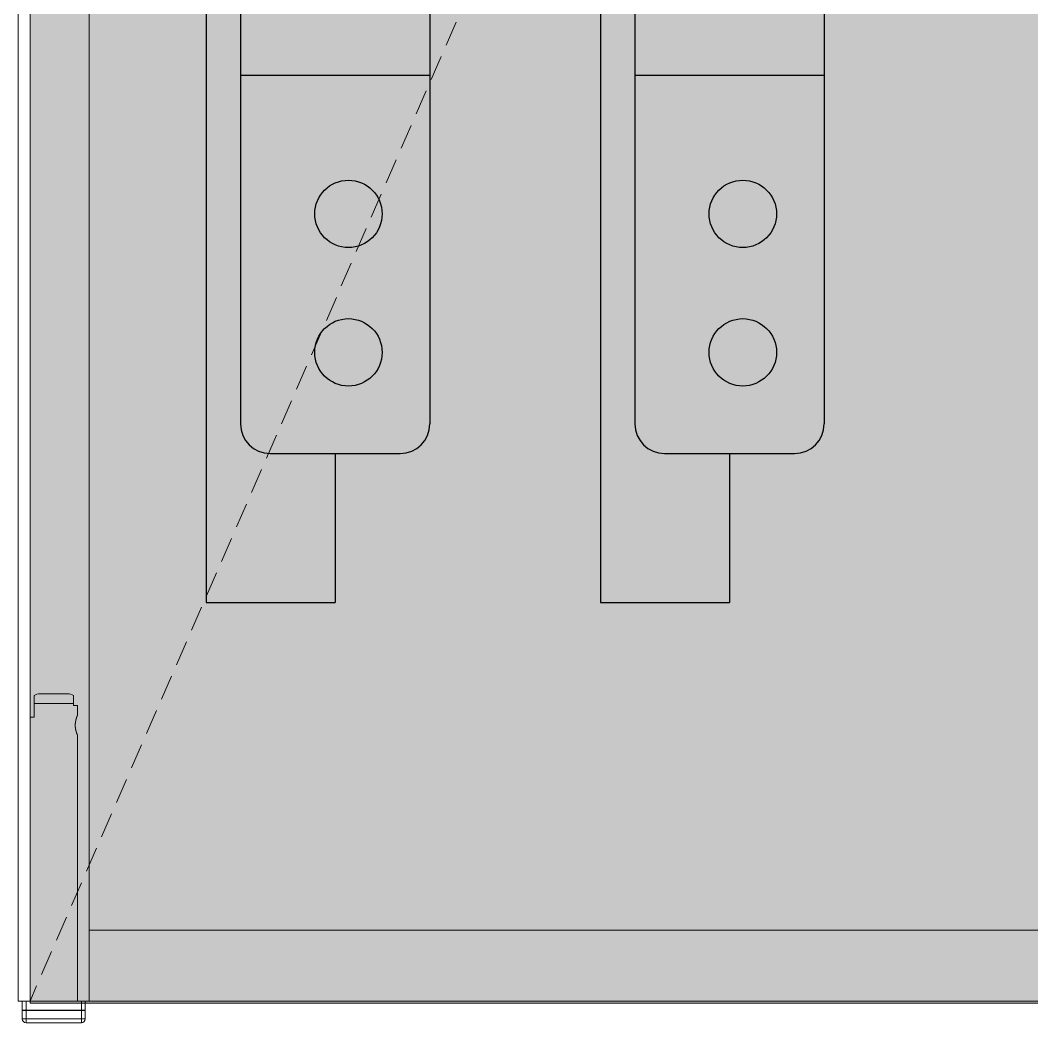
# Model space of a CAD drawing. Header units: millimetres. Extents: x 126 to 12547, y 1644 to 26714.
# Drawn here: x 10145.4 to 10401.9, y 3259.5 to 3513.9 of the extents above; entities that cross this region are included whole.
import ezdxf

# ---------------------------------------------------------------- set-up
doc = ezdxf.new("R2010")
doc.units = ezdxf.units.MM
doc.linetypes.add('NASCOSTA', pattern=[9.525, 6.35, -3.175])
for name, color, linetype, lineweight in [('F_FERRAMENTA', 253, 'Continuous', 5), ('F_MULTI laminato OPACO', 1, 'Continuous', 5), ('F_MULTI laminato OPACO_retino', 1, 'Continuous', 5), ('F_MULTI tessuto', 151, 'Continuous', 5), ('F_Proiezioni', 253, 'NASCOSTA', 9), ('F_Retini', 252, 'Continuous', 5)]:
    doc.layers.add(name, color=color, linetype=linetype, lineweight=lineweight)
doc.layers.add('VESTIARIO - clothing', color=185, linetype='Continuous')

# ---------------------------------------------------------------- blocks, each defined once
blk = doc.blocks.new('ARMADIO_camera master_prospetto_fronte_aperto')
at = {"layer": 'F_FERRAMENTA'}
for p, q in [((60987.93, 11143.13), (60987.93, 11148.63)), ((60989.43, 11149.13), (60996.43, 11149.13)), ((60997.93, 11146.13), (60997.93, 11148.63)), ((60987.93, 11146.63), (60997.93, 11146.63)), ((60997.93, 11146.13), (60998.93, 11146.13)), ((60998.93, 11143.63), (60998.93, 11146.13)), ((60986.93, 11143.13), (60987.93, 11143.13)), ((60986.93, 11071.13), (60986.93, 11143.13)), ((60998.52, 11142.36), (60998.53, 11142.38)), ((60998.52, 11142.35), (60998.52, 11142.36)), ((60998.53, 11142.42), (60998.54, 11142.43)), ((60998.53, 11142.4), (60998.53, 11142.42)), ((60998.53, 11142.39), (60998.53, 11142.4)), ((60998.53, 11142.38), (60998.53, 11142.39)), ((60998.54, 11142.45), (60998.55, 11142.47)), ((60998.54, 11142.44), (60998.54, 11142.45)), ((60998.54, 11142.43), (60998.54, 11142.44)), ((60998.55, 11142.49), (60998.56, 11142.51)), ((60998.55, 11142.48), (60998.55, 11142.49)), ((60998.55, 11142.47), (60998.55, 11142.48)), ((60998.56, 11142.53), (60998.57, 11142.54)), ((60998.56, 11142.52), (60998.56, 11142.53)), ((60998.56, 11142.51), (60998.56, 11142.52)), ((60998.57, 11142.58), (60998.58, 11142.59)), ((60998.57, 11142.57), (60998.57, 11142.58)), ((60998.57, 11142.56), (60998.57, 11142.57)), ((60998.57, 11142.54), (60998.57, 11142.56)), ((60998.58, 11142.62), (60998.59, 11142.63)), ((60998.58, 11142.61), (60998.58, 11142.62)), ((60998.58, 11142.59), (60998.58, 11142.61)), ((60998.59, 11142.65), (60998.6, 11142.67)), ((60998.59, 11142.64), (60998.59, 11142.65)), ((60998.59, 11142.63), (60998.59, 11142.64)), ((60998.6, 11142.69), (60998.61, 11142.7)), ((60998.6, 11142.68), (60998.6, 11142.69)), ((60998.6, 11142.67), (60998.6, 11142.68)), ((60998.61, 11142.72), (60998.62, 11142.74)), ((60998.61, 11142.71), (60998.61, 11142.72)), ((60998.61, 11142.7), (60998.61, 11142.71)), ((60998.62, 11142.76), (60998.63, 11142.77)), ((60998.62, 11142.75), (60998.62, 11142.76)), ((60998.62, 11142.74), (60998.62, 11142.75)), ((60998.63, 11142.79), (60998.64, 11142.8)), ((60998.63, 11142.78), (60998.63, 11142.79)), ((60998.63, 11142.77), (60998.63, 11142.78)), ((60998.64, 11142.82), (60998.65, 11142.84)), ((60998.64, 11142.81), (60998.64, 11142.82)), ((60998.64, 11142.8), (60998.64, 11142.81)), ((60998.65, 11142.86), (60998.66, 11142.87)), ((60998.65, 11142.85), (60998.65, 11142.86)), ((60998.65, 11142.84), (60998.65, 11142.85)), ((60998.66, 11142.9), (60998.67, 11142.91)), ((60998.66, 11142.89), (60998.66, 11142.9)), ((60998.66, 11142.88), (60998.66, 11142.89)), ((60998.66, 11142.87), (60998.66, 11142.88)), ((60998.67, 11142.93), (60998.68, 11142.94)), ((60998.67, 11142.92), (60998.67, 11142.93)), ((60998.67, 11142.91), (60998.67, 11142.92)), ((60998.68, 11142.96), (60998.69, 11142.97)), ((60998.68, 11142.95), (60998.68, 11142.96)), ((60998.68, 11142.94), (60998.68, 11142.95)), ((60998.69, 11142.99), (60998.7, 11143)), ((60998.69, 11142.98), (60998.69, 11142.99)), ((60998.69, 11142.97), (60998.69, 11142.98)), ((60998.7, 11143.02), (60998.71, 11143.03)), ((60998.7, 11143.01), (60998.7, 11143.02)), ((60998.7, 11143), (60998.7, 11143.01)), ((60998.71, 11143.05), (60998.72, 11143.06)), ((60998.71, 11143.04), (60998.71, 11143.05)), ((60998.71, 11143.03), (60998.71, 11143.04)), ((60998.72, 11143.08), (60998.73, 11143.09)), ((60998.72, 11143.07), (60998.72, 11143.08)), ((60998.72, 11143.06), (60998.72, 11143.07)), ((60998.73, 11143.11), (60998.74, 11143.12)), ((60998.73, 11143.1), (60998.73, 11143.11)), ((60998.73, 11143.09), (60998.73, 11143.1)), ((60998.73, 11143.09), (60998.73, 11143.09)), ((60998.74, 11143.14), (60998.75, 11143.15)), ((60998.74, 11143.13), (60998.74, 11143.14)), ((60998.74, 11143.12), (60998.74, 11143.13)), ((60998.75, 11143.17), (60998.76, 11143.18)), ((60998.75, 11143.16), (60998.75, 11143.17)), ((60998.75, 11143.15), (60998.75, 11143.16)), ((60998.76, 11143.19), (60998.77, 11143.2)), ((60998.76, 11143.18), (60998.76, 11143.19)), ((60998.76, 11143.18), (60998.76, 11143.18)), ((60998.77, 11143.23), (60998.78, 11143.23)), ((60998.77, 11143.22), (60998.77, 11143.23)), ((60998.77, 11143.21), (60998.77, 11143.22)), ((60998.77, 11143.2), (60998.77, 11143.21)), ((60998.78, 11143.25), (60998.79, 11143.26)), ((60998.78, 11143.24), (60998.78, 11143.25)), ((60998.78, 11143.23), (60998.78, 11143.24)), ((60998.79, 11143.28), (60998.8, 11143.28)), ((60998.79, 11143.27), (60998.79, 11143.28)), ((60998.79, 11143.26), (60998.79, 11143.27)), ((60998.8, 11143.31), (60998.81, 11143.31)), ((60998.8, 11143.3), (60998.8, 11143.31)), ((60998.8, 11143.29), (60998.8, 11143.3)), ((60998.8, 11143.28), (60998.8, 11143.29)), ((60998.81, 11143.34), (60998.82, 11143.34)), ((60998.81, 11143.33), (60998.81, 11143.34)), ((60998.81, 11143.32), (60998.81, 11143.33)), ((60998.81, 11143.31), (60998.81, 11143.32)), ((60998.82, 11143.36), (60998.83, 11143.36)), ((60998.82, 11143.35), (60998.82, 11143.36)), ((60998.82, 11143.34), (60998.82, 11143.35)), ((60998.83, 11143.38), (60998.84, 11143.39)), ((60998.83, 11143.38), (60998.83, 11143.38)), ((60998.83, 11143.37), (60998.83, 11143.38)), ((60998.83, 11143.36), (60998.83, 11143.37)), ((60998.84, 11143.41), (60998.85, 11143.42)), ((60998.84, 11143.4), (60998.84, 11143.41)), ((60998.84, 11143.4), (60998.84, 11143.4)), ((60998.84, 11143.39), (60998.84, 11143.4)), ((60998.85, 11143.44), (60998.86, 11143.45)), ((60998.85, 11143.43), (60998.85, 11143.44)), ((60998.85, 11143.43), (60998.85, 11143.43)), ((60998.85, 11143.42), (60998.85, 11143.43)), ((60998.85, 11143.42), (60998.85, 11143.42)), ((60998.86, 11143.46), (60998.87, 11143.47)), ((60998.86, 11143.46), (60998.86, 11143.46)), ((60998.86, 11143.45), (60998.86, 11143.46)), ((60998.86, 11143.45), (60998.86, 11143.45)), ((60998.87, 11143.49), (60998.88, 11143.5)), ((60998.87, 11143.49), (60998.87, 11143.49)), ((60998.87, 11143.48), (60998.87, 11143.49)), ((60998.87, 11143.47), (60998.87, 11143.48)), ((60998.87, 11143.47), (60998.87, 11143.47)), ((60998.88, 11143.51), (60998.89, 11143.52)), ((60998.88, 11143.51), (60998.88, 11143.51)), ((60998.88, 11143.5), (60998.88, 11143.51)), ((60998.88, 11143.5), (60998.88, 11143.5)), ((60998.88, 11143.5), (60998.88, 11143.5)), ((60998.89, 11143.54), (60998.9, 11143.54)), ((60998.89, 11143.54), (60998.89, 11143.54)), ((60998.89, 11143.53), (60998.89, 11143.54)), ((60998.89, 11143.53), (60998.89, 11143.53)), ((60998.89, 11143.52), (60998.89, 11143.53)), ((60998.89, 11143.52), (60998.89, 11143.52)), ((60998.9, 11143.56), (60998.91, 11143.57)), ((60998.9, 11143.56), (60998.9, 11143.56)), ((60998.9, 11143.56), (60998.9, 11143.56)), ((60998.9, 11143.55), (60998.9, 11143.56)), ((60998.9, 11143.55), (60998.9, 11143.55)), ((60998.9, 11143.54), (60998.9, 11143.55)), ((60998.91, 11143.59), (60998.91, 11143.59)), ((60998.91, 11143.59), (60998.92, 11143.59)), ((60998.91, 11143.58), (60998.91, 11143.59)), ((60998.91, 11143.58), (60998.91, 11143.58)), ((60998.91, 11143.58), (60998.91, 11143.58)), ((60998.91, 11143.57), (60998.91, 11143.58)), ((60998.91, 11143.58), (60998.91, 11143.58)), ((60998.91, 11143.57), (60998.91, 11143.57)), ((60998.91, 11143.57), (60998.91, 11143.57)), ((60998.92, 11143.61), (60998.93, 11143.62)), ((60998.92, 11143.61), (60998.92, 11143.61)), ((60998.92, 11143.61), (60998.92, 11143.61)), ((60998.92, 11143.61), (60998.92, 11143.61)), ((60998.92, 11143.61), (60998.92, 11143.61)), ((60998.92, 11143.61), (60998.92, 11143.61)), ((60998.92, 11143.6), (60998.92, 11143.61)), ((60998.92, 11143.6), (60998.92, 11143.6)), ((60998.92, 11143.6), (60998.92, 11143.6)), ((60998.92, 11143.6), (60998.92, 11143.6)), ((60998.92, 11143.6), (60998.92, 11143.6)), ((60998.92, 11143.59), (60998.92, 11143.6)), ((60998.93, 11143.63), (60998.93, 11143.63)), ((60998.93, 11143.63), (60998.93, 11143.63)), ((60998.93, 11143.63), (60998.93, 11143.63)), ((60998.93, 11143.63), (60998.93, 11143.63)), ((60998.93, 11143.62), (60998.93, 11143.63)), ((60998.93, 11143.63), (60998.93, 11143.63)), ((60998.93, 11143.62), (60998.93, 11143.62)), ((60998.93, 11143.62), (60998.93, 11143.62)), ((60998.93, 11143.62), (60998.93, 11143.62)), ((60998.93, 11143.62), (60998.93, 11143.62)), ((60998.93, 11143.62), (60998.93, 11143.62)), ((60998.93, 11143.62), (60998.93, 11143.62)), ((60998.93, 11143.62), (60998.93, 11143.62)), ((60998.93, 11143.62), (60998.93, 11143.62)), ((60998.93, 11143.62), (60998.93, 11143.62)), ((60998.38, 11141.22), (60998.39, 11141.23)), ((60998.38, 11141.2), (60998.38, 11141.22)), ((60998.38, 11141.19), (60998.38, 11141.2)), ((60998.38, 11141.17), (60998.38, 11141.19)), ((60998.38, 11141.16), (60998.38, 11141.17)), ((60998.38, 11141.14), (60998.38, 11141.16)), ((60998.38, 11141.13), (60998.38, 11141.14)), ((60998.38, 11141.11), (60998.38, 11141.13)), ((60998.38, 11141.1), (60998.38, 11141.11)), ((60998.38, 11141.08), (60998.38, 11141.1)), ((60998.38, 11141.07), (60998.38, 11141.08)), ((60998.38, 11141.05), (60998.38, 11141.07)), ((60998.38, 11141.04), (60998.38, 11141.05)), ((60998.39, 11141.02), (60998.38, 11141.04)), ((60998.39, 11141.46), (60998.4, 11141.47)), ((60998.39, 11141.44), (60998.39, 11141.46)), ((60998.39, 11141.43), (60998.39, 11141.44)), ((60998.39, 11141.41), (60998.39, 11141.43)), ((60998.39, 11141.4), (60998.39, 11141.41)), ((60998.39, 11141.38), (60998.39, 11141.4)), ((60998.39, 11141.37), (60998.39, 11141.38)), ((60998.39, 11141.35), (60998.39, 11141.37)), ((60998.39, 11141.34), (60998.39, 11141.35)), ((60998.39, 11141.32), (60998.39, 11141.34)), ((60998.39, 11141.31), (60998.39, 11141.32)), ((60998.39, 11141.29), (60998.39, 11141.31)), ((60998.39, 11141.28), (60998.39, 11141.29)), ((60998.39, 11141.26), (60998.39, 11141.28)), ((60998.39, 11141.25), (60998.39, 11141.26)), ((60998.39, 11141.23), (60998.39, 11141.25)), ((60998.39, 11141.01), (60998.39, 11141.02)), ((60998.39, 11140.99), (60998.39, 11141.01)), ((60998.39, 11140.98), (60998.39, 11140.99)), ((60998.39, 11140.96), (60998.39, 11140.98)), ((60998.39, 11140.95), (60998.39, 11140.96)), ((60998.39, 11140.93), (60998.39, 11140.95)), ((60998.39, 11140.92), (60998.39, 11140.93)), ((60998.39, 11140.9), (60998.39, 11140.92)), ((60998.39, 11140.89), (60998.39, 11140.9)), ((60998.39, 11140.87), (60998.39, 11140.89)), ((60998.39, 11140.86), (60998.39, 11140.87)), ((60998.39, 11140.84), (60998.39, 11140.86)), ((60998.39, 11140.83), (60998.39, 11140.84)), ((60998.39, 11140.81), (60998.39, 11140.83)), ((60998.39, 11140.79), (60998.39, 11140.81)), ((60998.4, 11140.78), (60998.39, 11140.79)), ((60998.4, 11141.59), (60998.41, 11141.61)), ((60998.4, 11141.58), (60998.4, 11141.59)), ((60998.4, 11141.56), (60998.4, 11141.58)), ((60998.4, 11141.55), (60998.4, 11141.56)), ((60998.4, 11141.53), (60998.4, 11141.55)), ((60998.4, 11141.52), (60998.4, 11141.53)), ((60998.4, 11141.5), (60998.4, 11141.52)), ((60998.4, 11141.49), (60998.4, 11141.5)), ((60998.4, 11141.47), (60998.4, 11141.49)), ((60998.4, 11140.76), (60998.4, 11140.78)), ((60998.4, 11140.75), (60998.4, 11140.76)), ((60998.4, 11140.73), (60998.4, 11140.75)), ((60998.4, 11140.72), (60998.4, 11140.73)), ((60998.4, 11140.7), (60998.4, 11140.72)), ((60998.4, 11140.69), (60998.4, 11140.7)), ((60998.4, 11140.67), (60998.4, 11140.69)), ((60998.4, 11140.66), (60998.4, 11140.67)), ((60998.41, 11140.64), (60998.4, 11140.66)), ((60998.41, 11141.7), (60998.42, 11141.72)), ((60998.41, 11141.69), (60998.41, 11141.7)), ((60998.41, 11141.67), (60998.41, 11141.69)), ((60998.41, 11141.65), (60998.41, 11141.67)), ((60998.41, 11141.64), (60998.41, 11141.65)), ((60998.41, 11141.62), (60998.41, 11141.64)), ((60998.41, 11141.61), (60998.41, 11141.62)), ((60998.41, 11140.63), (60998.41, 11140.64)), ((60998.41, 11140.61), (60998.41, 11140.63)), ((60998.41, 11140.6), (60998.41, 11140.61)), ((60998.41, 11140.58), (60998.41, 11140.6)), ((60998.41, 11140.57), (60998.41, 11140.58)), ((60998.41, 11140.55), (60998.41, 11140.57)), ((60998.42, 11140.54), (60998.41, 11140.55)), ((60998.42, 11141.79), (60998.43, 11141.81)), ((60998.42, 11141.78), (60998.42, 11141.79)), ((60998.42, 11141.76), (60998.42, 11141.78)), ((60998.42, 11141.75), (60998.42, 11141.76)), ((60998.42, 11141.73), (60998.42, 11141.75)), ((60998.42, 11141.72), (60998.42, 11141.73)), ((60998.42, 11140.52), (60998.42, 11140.54)), ((60998.42, 11140.51), (60998.42, 11140.52)), ((60998.42, 11140.49), (60998.42, 11140.51)), ((60998.42, 11140.48), (60998.42, 11140.49)), ((60998.42, 11140.46), (60998.42, 11140.48)), ((60998.43, 11140.45), (60998.42, 11140.46)), ((60998.43, 11141.86), (60998.44, 11141.88)), ((60998.43, 11141.85), (60998.43, 11141.86)), ((60998.43, 11141.84), (60998.43, 11141.85)), ((60998.43, 11141.82), (60998.43, 11141.84)), ((60998.43, 11141.81), (60998.43, 11141.82)), ((60998.43, 11140.43), (60998.43, 11140.45)), ((60998.43, 11140.42), (60998.43, 11140.43)), ((60998.43, 11140.4), (60998.43, 11140.42)), ((60998.43, 11140.39), (60998.43, 11140.4)), ((60998.44, 11140.37), (60998.43, 11140.39)), ((60998.44, 11141.94), (60998.45, 11141.95)), ((60998.44, 11141.92), (60998.44, 11141.94)), ((60998.44, 11141.91), (60998.44, 11141.92)), ((60998.44, 11141.89), (60998.44, 11141.91)), ((60998.44, 11141.88), (60998.44, 11141.89)), ((60998.44, 11140.36), (60998.44, 11140.37)), ((60998.44, 11140.34), (60998.44, 11140.36)), ((60998.44, 11140.33), (60998.44, 11140.34)), ((60998.44, 11140.31), (60998.44, 11140.33)), ((60998.45, 11140.3), (60998.44, 11140.31)), ((60998.45, 11142), (60998.46, 11142.01)), ((60998.45, 11141.98), (60998.45, 11142)), ((60998.45, 11141.97), (60998.45, 11141.98)), ((60998.45, 11141.95), (60998.45, 11141.97)), ((60998.45, 11140.28), (60998.45, 11140.3)), ((60998.45, 11140.27), (60998.45, 11140.28)), ((60998.45, 11140.26), (60998.45, 11140.27)), ((60998.46, 11140.24), (60998.45, 11140.26)), ((60998.46, 11142.06), (60998.47, 11142.07)), ((60998.46, 11142.04), (60998.46, 11142.06)), ((60998.46, 11142.03), (60998.46, 11142.04)), ((60998.46, 11142.01), (60998.46, 11142.03)), ((60998.46, 11140.23), (60998.46, 11140.24)), ((60998.46, 11140.21), (60998.46, 11140.23)), ((60998.46, 11140.2), (60998.46, 11140.21)), ((60998.47, 11140.18), (60998.46, 11140.2)), ((60998.47, 11142.11), (60998.48, 11142.13)), ((60998.47, 11142.1), (60998.47, 11142.11)), ((60998.47, 11142.08), (60998.47, 11142.1)), ((60998.47, 11142.07), (60998.47, 11142.08)), ((60998.47, 11140.17), (60998.47, 11140.18)), ((60998.47, 11140.15), (60998.47, 11140.17)), ((60998.47, 11140.14), (60998.47, 11140.15)), ((60998.48, 11140.13), (60998.47, 11140.14)), ((60998.48, 11142.17), (60998.49, 11142.18)), ((60998.48, 11142.16), (60998.48, 11142.17)), ((60998.48, 11142.14), (60998.48, 11142.16)), ((60998.48, 11142.13), (60998.48, 11142.14)), ((60998.48, 11140.11), (60998.48, 11140.13)), ((60998.48, 11140.1), (60998.48, 11140.11)), ((60998.48, 11140.08), (60998.48, 11140.1)), ((60998.49, 11140.07), (60998.48, 11140.08)), ((60998.49, 11142.23), (60998.5, 11142.24)), ((60998.49, 11142.21), (60998.49, 11142.23)), ((60998.49, 11142.2), (60998.49, 11142.21)), ((60998.49, 11142.18), (60998.49, 11142.2)), ((60998.49, 11140.05), (60998.49, 11140.07)), ((60998.49, 11140.04), (60998.49, 11140.05)), ((60998.49, 11140.03), (60998.49, 11140.04)), ((60998.5, 11140.01), (60998.49, 11140.03)), ((60998.5, 11142.28), (60998.51, 11142.29)), ((60998.5, 11142.27), (60998.5, 11142.28)), ((60998.5, 11142.25), (60998.5, 11142.27)), ((60998.5, 11142.24), (60998.5, 11142.25)), ((60998.5, 11140), (60998.5, 11140.01)), ((60998.5, 11139.99), (60998.5, 11140)), ((60998.5, 11139.97), (60998.5, 11139.99)), ((60998.51, 11139.96), (60998.5, 11139.97)), ((60998.51, 11142.32), (60998.52, 11142.34)), ((60998.51, 11142.31), (60998.51, 11142.32)), ((60998.51, 11142.29), (60998.51, 11142.31)), ((60998.51, 11139.94), (60998.51, 11139.96)), ((60998.51, 11139.93), (60998.51, 11139.94)), ((60998.52, 11139.92), (60998.51, 11139.93)), ((60998.52, 11142.34), (60998.52, 11142.35)), ((60998.52, 11139.9), (60998.52, 11139.92)), ((60998.52, 11139.89), (60998.52, 11139.9)), ((60998.53, 11139.88), (60998.52, 11139.89)), ((60998.53, 11139.86), (60998.53, 11139.88)), ((60998.53, 11139.85), (60998.53, 11139.86)), ((60998.53, 11139.84), (60998.53, 11139.85)), ((60998.54, 11139.82), (60998.53, 11139.84)), ((60998.54, 11139.81), (60998.54, 11139.82)), ((60998.54, 11139.8), (60998.54, 11139.81)), ((60998.55, 11139.78), (60998.54, 11139.8)), ((60998.55, 11139.77), (60998.55, 11139.78)), ((60998.55, 11139.76), (60998.55, 11139.77)), ((60998.56, 11139.75), (60998.55, 11139.76)), ((60998.56, 11139.73), (60998.56, 11139.75)), ((60998.56, 11139.72), (60998.56, 11139.73)), ((60998.57, 11139.71), (60998.56, 11139.72)), ((60998.57, 11139.7), (60998.57, 11139.71)), ((60998.57, 11139.68), (60998.57, 11139.7)), ((60998.57, 11139.67), (60998.57, 11139.68)), ((60998.58, 11139.66), (60998.57, 11139.67)), ((60998.58, 11139.65), (60998.58, 11139.66)), ((60998.58, 11139.63), (60998.58, 11139.65)), ((60998.59, 11139.62), (60998.58, 11139.63)), ((60998.59, 11139.61), (60998.59, 11139.62)), ((60998.59, 11139.6), (60998.59, 11139.61)), ((60998.6, 11139.59), (60998.59, 11139.6)), ((60998.6, 11139.57), (60998.6, 11139.59)), ((60998.6, 11139.56), (60998.6, 11139.57)), ((60998.61, 11139.55), (60998.6, 11139.56)), ((60998.61, 11139.54), (60998.61, 11139.55)), ((60998.61, 11139.53), (60998.61, 11139.54)), ((60998.62, 11139.52), (60998.61, 11139.53)), ((60998.62, 11139.51), (60998.62, 11139.52)), ((60998.62, 11139.49), (60998.62, 11139.51)), ((60998.63, 11139.48), (60998.62, 11139.49)), ((60998.63, 11139.47), (60998.63, 11139.48)), ((60998.63, 11139.46), (60998.63, 11139.47)), ((60998.64, 11139.45), (60998.63, 11139.46)), ((60998.64, 11139.44), (60998.64, 11139.45)), ((60998.64, 11139.43), (60998.64, 11139.44)), ((60998.65, 11139.42), (60998.64, 11139.43)), ((60998.65, 11139.41), (60998.65, 11139.42)), ((60998.65, 11139.4), (60998.65, 11139.41)), ((60998.66, 11139.39), (60998.65, 11139.4)), ((60998.66, 11139.37), (60998.66, 11139.39)), ((60998.66, 11139.36), (60998.66, 11139.37)), ((60998.66, 11139.35), (60998.66, 11139.36)), ((60998.67, 11139.34), (60998.66, 11139.35)), ((60998.67, 11139.33), (60998.67, 11139.34)), ((60998.67, 11139.32), (60998.67, 11139.33)), ((60998.68, 11139.31), (60998.67, 11139.32)), ((60998.68, 11139.3), (60998.68, 11139.31)), ((60998.68, 11139.29), (60998.68, 11139.3)), ((60998.69, 11139.28), (60998.68, 11139.29)), ((60998.69, 11139.27), (60998.69, 11139.28)), ((60998.69, 11139.26), (60998.69, 11139.27)), ((60998.7, 11139.25), (60998.69, 11139.26)), ((60998.7, 11139.24), (60998.7, 11139.25)), ((60998.7, 11139.23), (60998.7, 11139.24)), ((60998.71, 11139.22), (60998.7, 11139.23)), ((60998.71, 11139.21), (60998.71, 11139.22)), ((60998.71, 11139.21), (60998.71, 11139.21)), ((60998.72, 11139.2), (60998.71, 11139.21)), ((60998.72, 11139.19), (60998.72, 11139.2)), ((60998.72, 11139.18), (60998.72, 11139.19)), ((60998.73, 11139.17), (60998.72, 11139.18)), ((60998.73, 11139.16), (60998.73, 11139.17)), ((60998.73, 11139.15), (60998.73, 11139.16)), ((60998.73, 11139.14), (60998.73, 11139.15)), ((60998.74, 11139.13), (60998.73, 11139.14)), ((60998.74, 11139.12), (60998.74, 11139.13)), ((60998.74, 11139.11), (60998.74, 11139.12)), ((60998.75, 11139.1), (60998.74, 11139.11)), ((60998.75, 11139.09), (60998.75, 11139.1)), ((60998.75, 11139.09), (60998.75, 11139.09)), ((60998.76, 11139.08), (60998.75, 11139.09)), ((60998.76, 11139.07), (60998.76, 11139.08)), ((60998.76, 11139.06), (60998.76, 11139.07)), ((60998.77, 11139.05), (60998.76, 11139.06)), ((60998.77, 11139.04), (60998.77, 11139.05)), ((60998.77, 11139.03), (60998.77, 11139.04)), ((60998.77, 11139.03), (60998.77, 11139.03)), ((60998.78, 11139.02), (60998.77, 11139.03)), ((60998.78, 11139.01), (60998.78, 11139.02)), ((60998.78, 11139), (60998.78, 11139.01)), ((60998.79, 11138.99), (60998.78, 11139)), ((60998.79, 11138.99), (60998.79, 11138.99)), ((60998.79, 11138.98), (60998.79, 11138.99)), ((60998.8, 11138.97), (60998.79, 11138.98)), ((60998.8, 11138.96), (60998.8, 11138.97)), ((60998.8, 11138.95), (60998.8, 11138.96)), ((60998.8, 11138.95), (60998.8, 11138.95)), ((60998.81, 11138.94), (60998.8, 11138.95)), ((60998.81, 11138.93), (60998.81, 11138.94)), ((60998.81, 11138.92), (60998.81, 11138.93)), ((60998.81, 11138.92), (60998.81, 11138.92)), ((60998.82, 11138.91), (60998.81, 11138.92)), ((60998.82, 11138.9), (60998.82, 11138.91)), ((60998.82, 11138.9), (60998.82, 11138.9)), ((60998.83, 11138.89), (60998.82, 11138.9)), ((60998.83, 11138.88), (60998.83, 11138.89)), ((60998.83, 11138.87), (60998.83, 11138.88)), ((60998.83, 11138.87), (60998.83, 11138.87)), ((60998.84, 11138.86), (60998.83, 11138.87)), ((60998.84, 11138.85), (60998.84, 11138.86)), ((60998.84, 11138.85), (60998.84, 11138.85)), ((60998.84, 11138.84), (60998.84, 11138.85)), ((60998.85, 11138.84), (60998.84, 11138.84)), ((60998.85, 11138.83), (60998.85, 11138.84)), ((60998.85, 11138.82), (60998.85, 11138.83)), ((60998.85, 11138.82), (60998.85, 11138.82)), ((60998.85, 11138.81), (60998.85, 11138.82)), ((60998.86, 11138.81), (60998.85, 11138.81)), ((60998.86, 11138.8), (60998.86, 11138.81)), ((60998.86, 11138.79), (60998.86, 11138.8)), ((60998.86, 11138.79), (60998.86, 11138.79)), ((60998.87, 11138.78), (60998.86, 11138.79)), ((60998.87, 11138.78), (60998.87, 11138.78)), ((60998.87, 11138.77), (60998.87, 11138.78)), ((60998.87, 11138.77), (60998.87, 11138.77)), ((60998.87, 11138.76), (60998.87, 11138.77)), ((60998.88, 11138.76), (60998.87, 11138.76)), ((60998.88, 11138.75), (60998.88, 11138.76)), ((60998.88, 11138.75), (60998.88, 11138.75)), ((60998.88, 11138.74), (60998.88, 11138.75)), ((60998.88, 11138.74), (60998.88, 11138.74)), ((60998.89, 11138.73), (60998.88, 11138.74)), ((60998.89, 11138.73), (60998.89, 11138.73)), ((60998.89, 11138.72), (60998.89, 11138.73)), ((60998.89, 11138.72), (60998.89, 11138.72)), ((60998.89, 11138.72), (60998.89, 11138.72)), ((60998.89, 11138.71), (60998.89, 11138.72)), ((60998.9, 11138.71), (60998.89, 11138.71)), ((60998.9, 11138.7), (60998.9, 11138.71)), ((60998.9, 11138.7), (60998.9, 11138.7)), ((60998.9, 11138.7), (60998.9, 11138.7)), ((60998.9, 11138.69), (60998.9, 11138.7)), ((60998.9, 11138.69), (60998.9, 11138.69)), ((60998.91, 11138.69), (60998.9, 11138.69)), ((60998.91, 11138.68), (60998.91, 11138.69)), ((60998.91, 11138.68), (60998.91, 11138.68)), ((60998.91, 11138.68), (60998.91, 11138.68)), ((60998.91, 11138.67), (60998.91, 11138.68)), ((60998.91, 11138.67), (60998.91, 11138.67)), ((60998.91, 11138.67), (60998.91, 11138.67)), ((60998.91, 11138.66), (60998.91, 11138.67)), ((60998.92, 11138.66), (60998.91, 11138.66)), ((60998.91, 11138.66), (60998.91, 11138.66)), ((60998.92, 11138.66), (60998.92, 11138.66)), ((60998.92, 11138.65), (60998.92, 11138.66)), ((60998.92, 11138.65), (60998.92, 11138.65)), ((60998.92, 11138.65), (60998.92, 11138.65)), ((60998.92, 11138.65), (60998.92, 11138.65)), ((60998.92, 11138.65), (60998.92, 11138.65)), ((60998.92, 11138.64), (60998.92, 11138.65)), ((60998.92, 11138.64), (60998.92, 11138.64)), ((60998.92, 11138.64), (60998.92, 11138.64)), ((60998.92, 11138.64), (60998.92, 11138.64)), ((60998.92, 11138.64), (60998.92, 11138.64)), ((60998.93, 11138.64), (60998.92, 11138.64)), ((60998.93, 11138.64), (60998.93, 11138.64)), ((60998.93, 11138.63), (60998.93, 11138.64)), ((60998.93, 11138.63), (60998.93, 11138.63)), ((60998.93, 11138.63), (60998.93, 11138.63)), ((60998.93, 11138.63), (60998.93, 11138.63)), ((60998.93, 11138.63), (60998.93, 11138.63)), ((60998.93, 11138.63), (60998.93, 11138.63)), ((60998.93, 11138.63), (60998.93, 11138.63)), ((60998.93, 11138.63), (60998.93, 11138.63)), ((60998.93, 11138.63), (60998.93, 11138.63)), ((60998.93, 11138.63), (60998.93, 11138.63)), ((60998.93, 11138.63), (60998.93, 11138.63)), ((60998.93, 11138.63), (60998.93, 11138.63)), ((60998.93, 11138.63), (60998.93, 11138.63)), ((60998.93, 11138.63), (60998.93, 11138.63)), ((60998.93, 11071.13), (60998.93, 11138.63)), ((60984.93, 11071.13), (61000.93, 11071.13)), ((60984.93, 11068.83), (60984.93, 11071.13)), ((60985.93, 11068.83), (60985.93, 11071.13)), ((60999.93, 11068.83), (60999.93, 11071.13)), ((61000.93, 11068.83), (61000.93, 11071.13)), ((60984.93, 11068.83), (61000.93, 11068.83)), ((60984.93, 11068.73), (61000.93, 11068.73)), ((60984.93, 11066.63), (60984.93, 11068.73)), ((60985.93, 11066.63), (60985.93, 11068.73)), ((60986.18, 11068.73), (60986.18, 11068.83)), ((60987.18, 11068.73), (60987.18, 11068.83)), ((60998.68, 11068.73), (60998.68, 11068.83)), ((60999.68, 11068.73), (60999.68, 11068.83)), ((60999.93, 11066.63), (60999.93, 11068.73)), ((61000.93, 11066.63), (61000.93, 11068.73)), ((60984.93, 11066.63), (61000.93, 11066.63)), ((60985.93, 11065.63), (60985.93, 11066.63)), ((60985.93, 11065.63), (60999.93, 11065.63)), ((60999.93, 11065.63), (60999.93, 11066.63))]:
    blk.add_line(p, q, dxfattribs=at)
for centre, radius, start, end in [((60989.43, 11146.63), 2.5, 90, 126.8699), ((60996.43, 11146.63), 2.5, 53.1301, 90), ((60985.93, 11066.63), 1, 180, 270), ((60999.93, 11066.63), 1, 270, 0)]:
    blk.add_arc(centre, radius, start, end, dxfattribs=at)
at = {"layer": 'F_MULTI tessuto'}
for points in [[(61001.93, 11071.13), (60983.93, 11071.13), (60983.93, 13111.13), (61001.93, 13111.13)], [(61001.93, 11089.13), (61413.93, 11089.13), (61413.93, 11071.13), (61001.93, 11071.13)]]:
    blk.add_lwpolyline(points, close=True, dxfattribs=at)
at = {"layer": 'VESTIARIO - clothing', "color": 3}
for p, q in [((61031.59, 11843.44), (61031.59, 11172.23)), ((61131.59, 11843.44), (61131.59, 11172.23)), ((61040.31, 11813.26), (61040.31, 11217.57)), ((61140.31, 11813.26), (61140.31, 11217.57)), ((61088.29, 11770.71), (61088.29, 11217.57)), ((61188.29, 11770.71), (61188.29, 11217.57)), ((61040.31, 11306.03), (61088.29, 11306.03)), ((61140.31, 11306.03), (61188.29, 11306.03)), ((61047.81, 11210.07), (61080.79, 11210.07)), ((61064.3, 11210.07), (61064.3, 11172.23)), ((61147.81, 11210.07), (61180.79, 11210.07)), ((61164.3, 11210.07), (61164.3, 11172.23)), ((61031.59, 11172.23), (61064.3, 11172.23)), ((61131.59, 11172.23), (61164.3, 11172.23))]:
    blk.add_line(p, q, dxfattribs=at)
for centre in [(61067.66, 11270.87), (61167.66, 11270.87), (61067.66, 11235.73), (61167.66, 11235.73)]:
    blk.add_circle(centre, 8.55, dxfattribs=at)
for centre, start, end in [((61047.81, 11217.57), 180, 270), ((61080.79, 11217.57), 270, 0), ((61147.81, 11217.57), 180, 270), ((61180.79, 11217.57), 270, 0)]:
    blk.add_arc(centre, 7.5, start, end, dxfattribs=at)
blk = doc.blocks.new('ARMADIO_camera master_prospetto_fronte_chiuso')
at = {"layer": 'F_MULTI laminato OPACO_retino', "true_color": 0x939598, "transparency": 33554636}
h = blk.add_hatch(color=252, dxfattribs=at)
h.dxf.hatch_style = 1
h.paths.add_polyline_path([(60986.93, 13120.63), (61436.93, 13120.63), (61436.93, 11070.63), (60986.93, 11070.63)])
at = {"layer": 'F_MULTI laminato OPACO', "color": 6}
blk.add_lwpolyline([(60986.93, 13120.63), (61436.93, 13120.63), (61436.93, 11070.63), (60986.93, 11070.63)], close=True, dxfattribs=at)
at = {"layer": 'F_Proiezioni', "color": 1}
blk.add_lwpolyline([(60986.93, 13120.63), (61436.93, 12105.63), (60986.93, 11071.13)], dxfattribs=at)
at = {"layer": 'F_Retini', "color": 1}
blk.add_blockref('ARMADIO_camera master_prospetto_fronte_aperto', (0, 0), dxfattribs=at)

msp = doc.modelspace()

# ---------------------------------------------------------------- block references
at = {"layer": 'F_Retini', "color": 1}
msp.add_blockref('ARMADIO_camera master_prospetto_fronte_chiuso', (-50839.06, -7806.09), dxfattribs=at)

doc.saveas('drawing.dxf')
